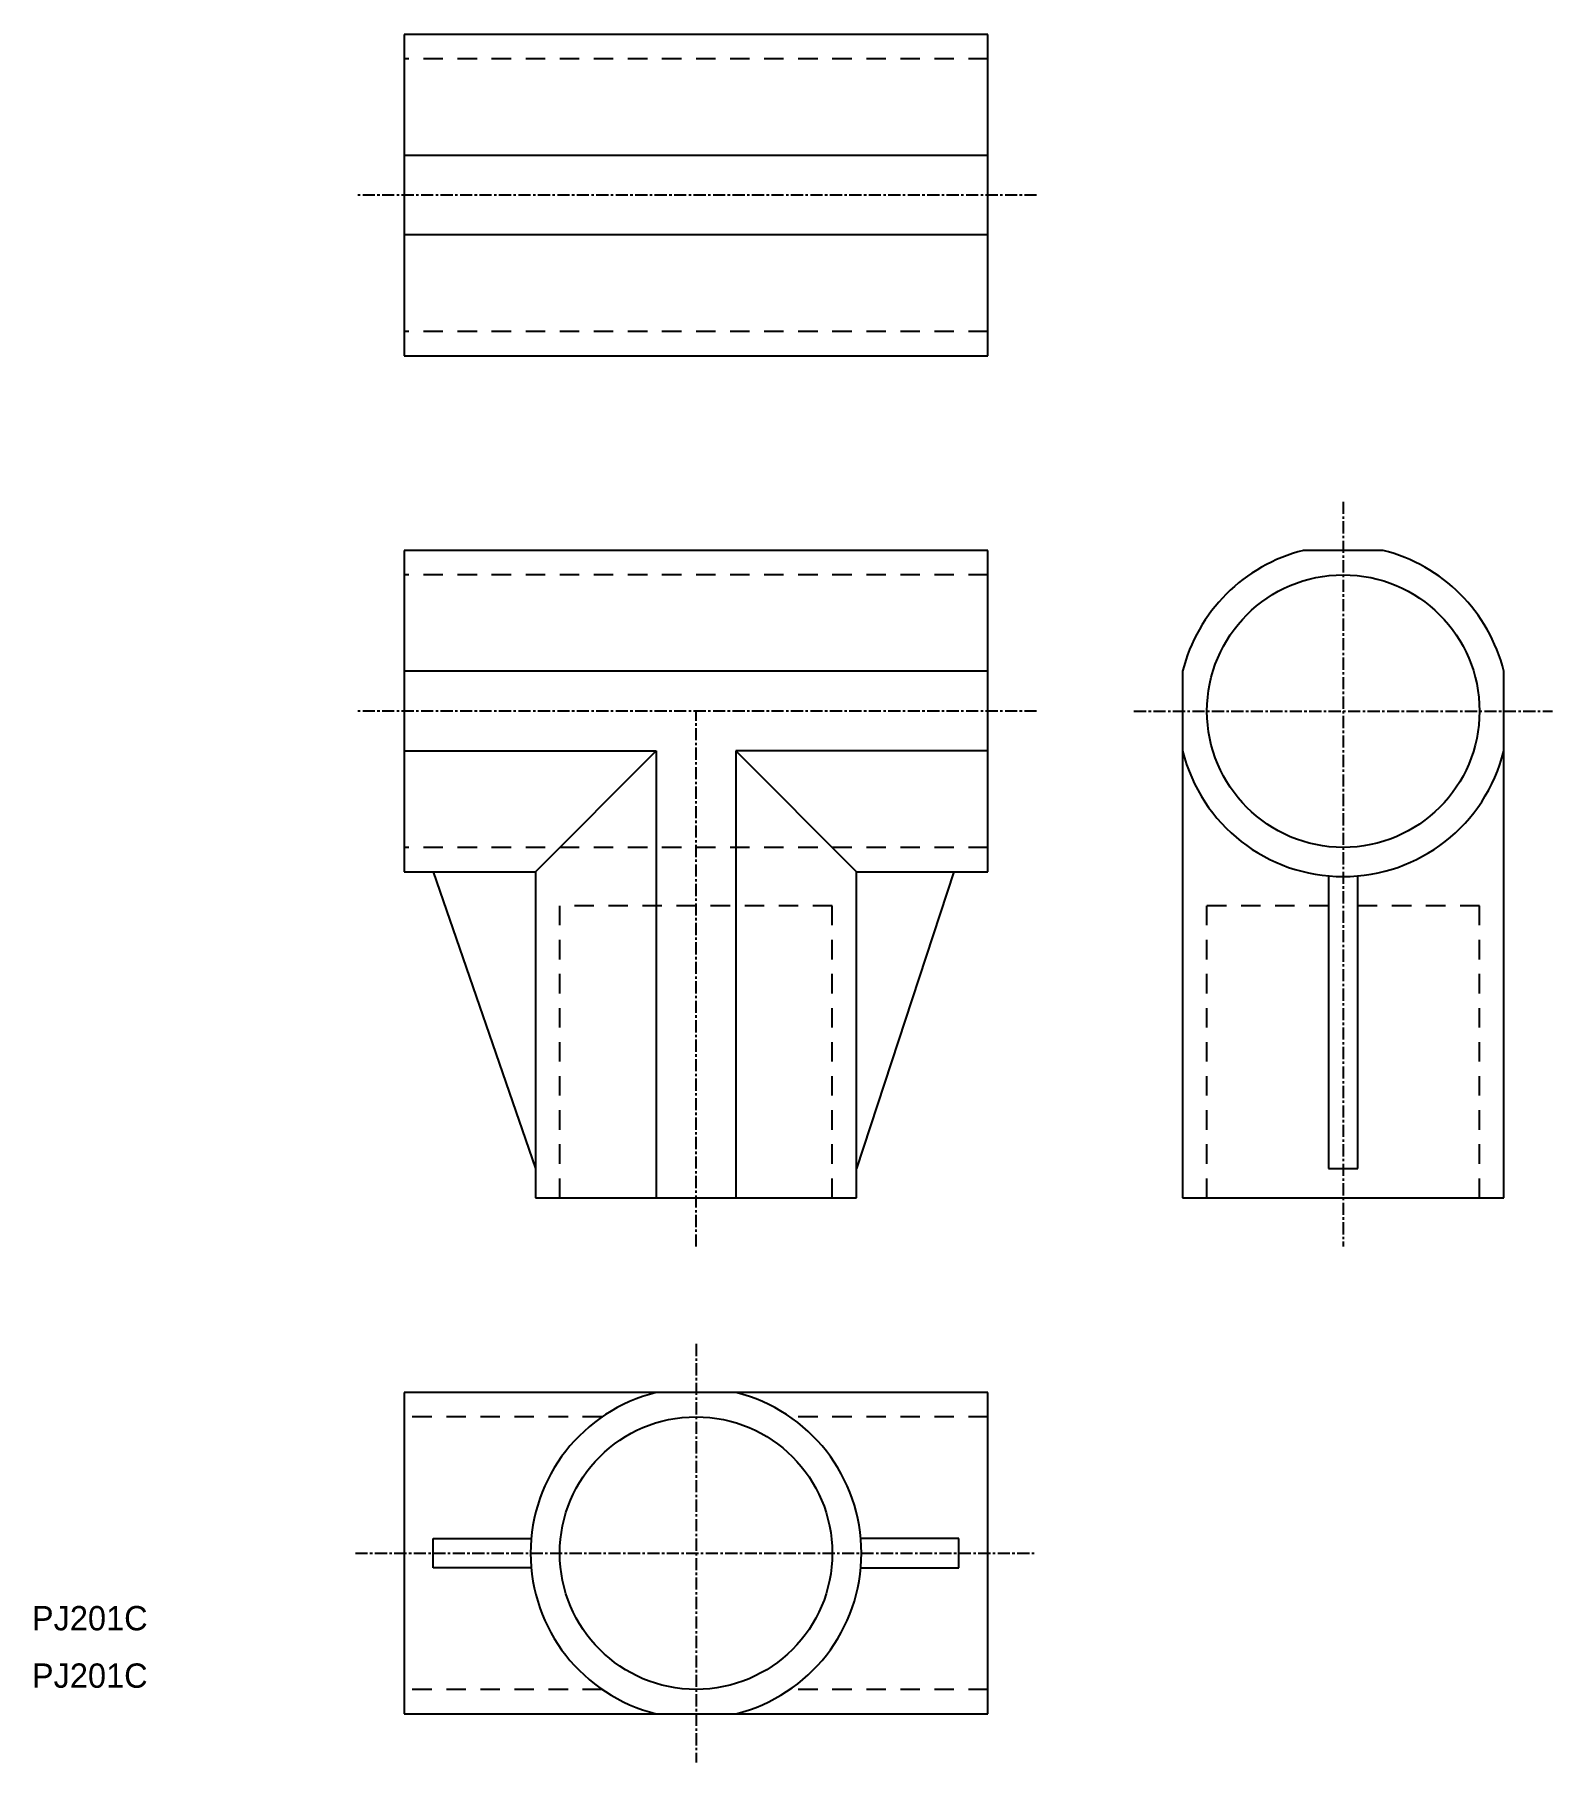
# Model space of a CAD drawing. Extents: x 0 to 156, y -2 to 176.
import ezdxf

# ---------------------------------------------------------------- set-up
doc = ezdxf.new("R2010")
doc.units = 0
doc.linetypes.add('CENTER', pattern=[2, 1.25, -0.25, 0.25, -0.25])
doc.linetypes.add('DASHED', pattern=[3.5, 2, -1.5])
doc.layers.get('0').update_dxf_attribs({"linetype": 'CONTINUOUS'})
doc.layers.add('CENTER', color=1, linetype='CENTER')

msp = doc.modelspace()

# ---------------------------------------------------------------- linework, layer by layer
at = {"color": 7, "linetype": 'CONTINUOUS'}
for p, q in [((98.24, 175.8), (38.24, 175.8)), ((38.24, 175.8), (38.24, 142.8)), ((98.24, 142.8), (98.24, 175.8)), ((98.24, 163.39), (38.24, 163.39)), ((98.24, 155.21), (38.24, 155.21)), ((38.24, 142.8), (98.24, 142.8)), ((98.24, 122.8), (38.24, 122.8)), ((38.24, 122.8), (38.24, 89.8)), ((98.24, 89.8), (98.24, 122.8)), ((138.83, 122.8), (130.64, 122.8)), ((98.24, 110.39), (38.24, 110.39)), ((118.24, 110.39), (118.24, 56.3)), ((151.24, 56.3), (151.24, 110.39)), ((38.24, 102.21), (64.14, 102.21)), ((51.74, 89.8), (64.14, 102.21)), ((64.14, 102.21), (64.14, 56.3)), ((84.74, 89.8), (72.33, 102.21)), ((98.24, 102.21), (72.33, 102.21)), ((72.33, 102.21), (72.33, 56.3)), ((38.24, 89.8), (51.74, 89.8)), ((41.24, 89.8), (51.74, 59.3)), ((51.74, 89.8), (51.74, 56.3)), ((94.74, 89.8), (84.74, 59.3)), ((84.74, 56.3), (84.74, 89.8)), ((84.74, 89.8), (98.24, 89.8)), ((133.24, 89.37), (133.24, 59.3)), ((136.24, 59.3), (136.24, 89.37)), ((133.24, 59.3), (136.24, 59.3)), ((51.74, 56.3), (84.74, 56.3)), ((118.24, 56.3), (151.24, 56.3)), ((98.24, 36.3), (38.24, 36.3)), ((38.24, 36.3), (38.24, 3.3)), ((98.24, 3.3), (98.24, 36.3)), ((41.24, 18.3), (41.24, 21.3)), ((41.24, 21.3), (51.3, 21.3)), ((95.24, 21.3), (85.17, 21.3)), ((95.24, 18.3), (95.24, 21.3)), ((51.3, 18.3), (41.24, 18.3)), ((85.17, 18.3), (95.24, 18.3)), ((38.24, 3.3), (98.24, 3.3))]:
    msp.add_line(p, q, dxfattribs=at)
at = {"color": 3, "linetype": 'DASHED'}
for p, q in [((98.24, 173.3), (38.24, 173.3)), ((98.24, 145.3), (38.24, 145.3)), ((98.24, 120.3), (38.24, 120.3)), ((98.24, 92.3), (38.24, 92.3)), ((82.24, 86.3), (54.24, 86.3)), ((54.24, 56.3), (54.24, 86.3)), ((82.24, 56.3), (82.24, 86.3)), ((120.74, 56.3), (120.74, 86.3)), ((133.24, 86.3), (120.74, 86.3)), ((148.74, 86.3), (136.24, 86.3)), ((148.74, 56.3), (148.74, 86.3)), ((58.59, 33.8), (38.24, 33.8)), ((98.24, 33.8), (77.88, 33.8)), ((58.59, 5.8), (38.24, 5.8)), ((98.24, 5.8), (77.88, 5.8))]:
    msp.add_line(p, q, dxfattribs=at)
at = {"color": 7, "linetype": 'CONTINUOUS'}
for centre in [(134.74, 106.3), (68.24, 19.8)]:
    msp.add_circle(centre, 14, dxfattribs=at)
for centre, start, end in [((134.74, 106.3), 103.9306, 166.0694), ((134.74, 106.3), 13.9306, 76.0694), ((134.74, 106.3), 193.9306, 346.0694), ((68.24, 19.8), 103.9306, 256.0694), ((68.24, 19.8), 283.9306, 76.0694)]:
    msp.add_arc(centre, 17, start, end, dxfattribs=at)
at = {"layer": 'CENTER', "color": 1, "linetype": 'CENTER'}
for p, q in [((103.24, 159.3), (33.24, 159.3)), ((134.74, 127.8), (134.74, 51.3)), ((103.24, 106.3), (33.24, 106.3)), ((68.24, 51.3), (68.24, 106.3)), ((113.24, 106.3), (156.24, 106.3)), ((68.24, 41.3), (68.24, -1.7)), ((33.24, 19.8), (103.24, 19.8))]:
    msp.add_line(p, q, dxfattribs=at)

# ---------------------------------------------------------------- texts
at = {"color": 7, "linetype": 'CONTINUOUS'}
for p in [(0, 11.87), (0, 5.97)]:
    msp.add_text('PJ201C', height=2.5, dxfattribs=at).set_placement(p)

doc.saveas('drawing.dxf')
